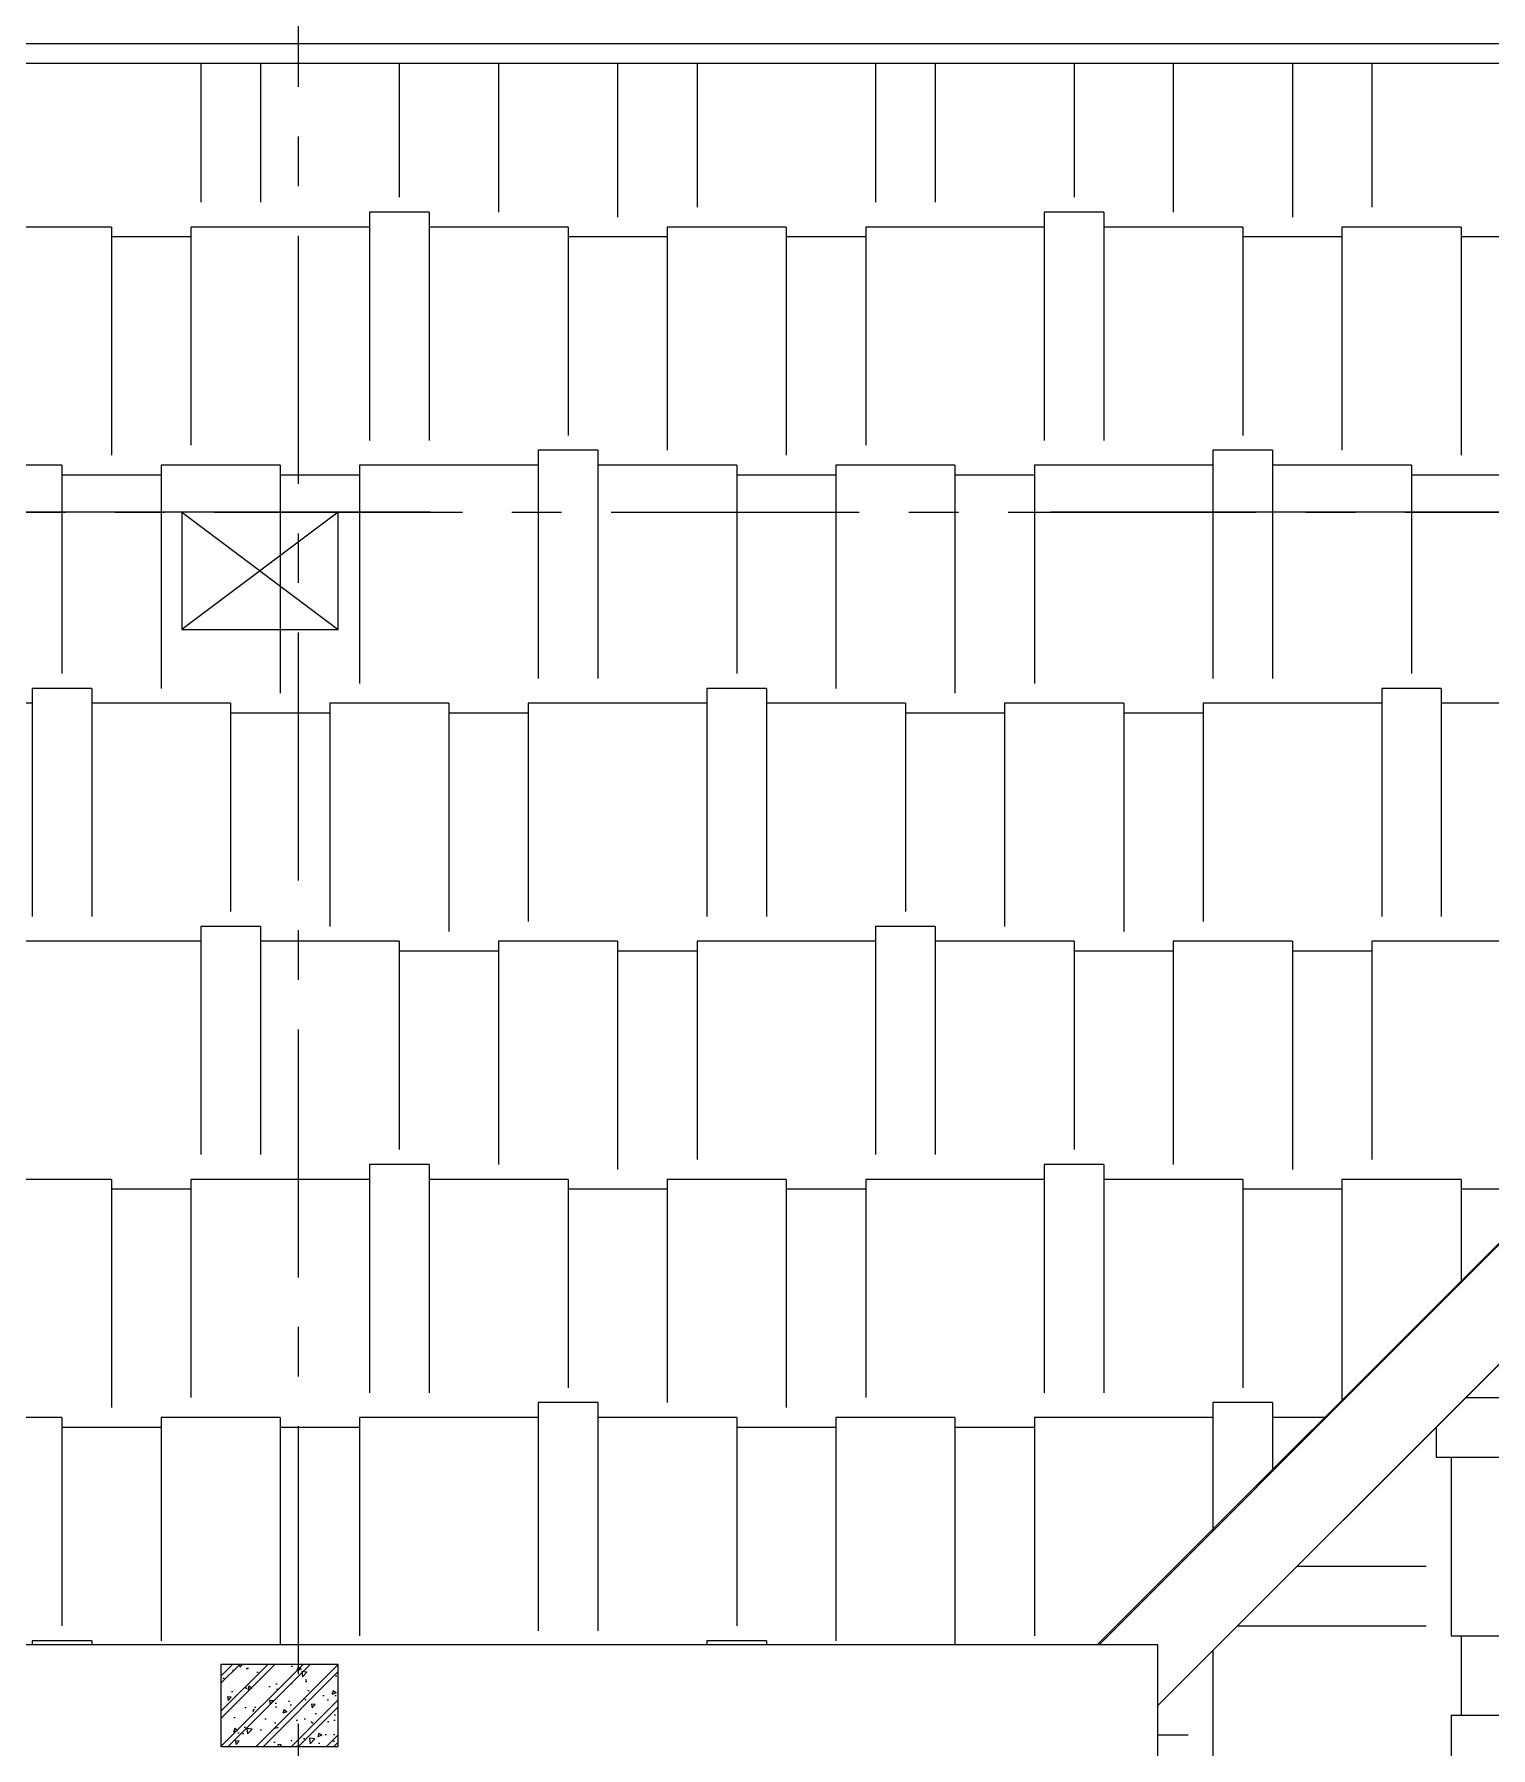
# Model space of a CAD drawing. Header units: millimetres. Extents: x -343543 to 400519, y -115663 to 104219.
# Drawn here: x 34224 to 37952, y -33763 to -29376 of the extents above; entities that cross this region are included whole.
import ezdxf
from ezdxf.xclip import XClip

# ---------------------------------------------------------------- set-up
doc = ezdxf.new("R2010")
doc.units = ezdxf.units.MM
doc.header["$XCLIPFRAME"] = 0
doc.linetypes.add('XREF MAT BANG TUONG XAY$0$01.Xref _MB T2-Mai$0$HIDDEN', pattern=[9.525, 6.35, -3.175])
doc.linetypes.add('XREF MAT BANG TUONG XAY$0$CENTER', pattern=[50.8, 31.75, -6.35, 6.35, -6.35])
doc.layers.get('0').update_dxf_attribs({"color": 231, "lineweight": 0})
for name, color, linetype, lineweight in [('A-SYMBOLS', 10, 'Continuous', 13), ('XREF MAT BANG TUONG XAY$0$01.Xref _MB T2-Mai$0$$0$A-FNSH', 8, 'Continuous', 9), ('XREF MAT BANG TUONG XAY$0$01.Xref _MB T2-Mai$0$$0$A-PATT', 8, 'Continuous', 9), ('XREF MAT BANG TUONG XAY$0$01.Xref _MB T2-Mai$0$A-HIDD', 8, 'XREF MAT BANG TUONG XAY$0$01.Xref _MB T2-Mai$0$HIDDEN', 9), ('XREF MAT BANG TUONG XAY$0$A-GRID', 8, 'XREF MAT BANG TUONG XAY$0$CENTER', 15), ('XREF MAT BANG TUONG XAY$0$xref_IKIGAI_Cot$0$A-FNSH', 8, 'Continuous', 9), ('XREF MAT BANG TUONG XAY$0$xref_IKIGAI_Cot$0$A-PATT', 8, 'Continuous', 5)]:
    doc.layers.add(name, color=color, linetype=linetype, lineweight=lineweight)

# ---------------------------------------------------------------- blocks, each defined once
blk = doc.blocks.new('XREF MAT BANG TUONG XAY$0$xref_IKIGAI_Cot')
at = {"layer": 'XREF MAT BANG TUONG XAY$0$xref_IKIGAI_Cot$0$A-PATT'}
h = blk.add_hatch(dxfattribs=at)
h.set_pattern_fill('BT-01', color=8, scale=15, angle=-179.9999, pattern_type=2)
h.set_pattern_definition([(230, (34921.63, -33540), (-107.59, 9.413), [11.25, -123.75]), (175, (34921.63, -33540), (20.813, -112.83), [9, -99]), (280.45, (34912.67, -33539.22), (-86.776, -103.416), [9.56, -105.17]), (226.184, (34921.63, -33570), (-160.086, 24.83), [16.875, -185.625]), (276.636, (34908.29, -33567.93), (-140.2, -146.12), [14.34, -157.757]), (171.184, (34921.63, -33570), (-140.2, -146.12), [13.5, -148.5]), (201, (34906.63, -33562.5), (-89.536, 60.393), [11.25, -123.75]), (146, (34906.63, -33562.5), (-36.497, -108.773), [9, -99]), (251.45, (34899.17, -33557.47), (-126.033, -48.38), [9.56, -105.17]), (217.5, (34921.63, -33540), (-1.824, -49.934), [0, -97.8, 0, -100.5, 0, -99.375]), (187.5, (34921.63, -33540), (-39.46, -59.162), [0, -57.3, 0, -95.55, 0, -37.875]), (147.5, (34955.08, -33540), (-80.0734, 3.383), [0, -37.5, 0, -117, 0, -155.25]), (137.5, (34970.08, -33540), (-87.478, -15.016), [0, -48.75, 0, -77.7, 0, -110.25]), (225, (34921.63, -33540), (45.078, -45.078), []), (225, (34921.63, -33558.375), (45.078, -45.078), [])])
h.paths.add_polyline_path([(35001.6, -33550), (34701.6, -33550), (34701.6, -33760), (35001.6, -33760)])
at = {"layer": 'XREF MAT BANG TUONG XAY$0$A-GRID', "color": 8, "ltscale": 20}
for points in [[(34900, -53895), (34900, -27075.6)], [(-2907.5, -30600), (42750, -30600)]]:
    blk.add_lwpolyline(points, dxfattribs=at)
at = {"layer": 'XREF MAT BANG TUONG XAY$0$xref_IKIGAI_Cot$0$A-FNSH', "color": 8}
for p, q in [((35001.6, -30600), (34601.6, -30900)), ((34601.6, -30600), (35001.6, -30900))]:
    blk.add_line(p, q, dxfattribs=at)
for points in [[(35001.6, -30600), (34601.6, -30600), (34601.6, -30900), (35001.6, -30900)], [(35001.6, -33550), (34701.6, -33550), (34701.6, -33760), (35001.6, -33760)]]:
    blk.add_lwpolyline(points, close=True, dxfattribs=at)
blk = doc.blocks.new('01.Xref _MB T1')
at = {"layer": 'XREF MAT BANG TUONG XAY$0$01.Xref _MB T2-Mai$0$$0$A-PATT'}
h = blk.add_hatch(dxfattribs=at)
h.set_pattern_fill('AR-RSHKE', color=8, scale=2, angle=180)
h.set_pattern_definition([(180, (-73097.26, 1e-05), (-1295.4, -609.6), [304.8, -254, 355.6, -152.4, 457.2, -203.2]), (180, (-73402.06, -25.4), (-1295.4, -609.6), [254, -965.2, 203.2, -304.8]), (180, (-74011.66, 38.1), (-1295.4, -609.6), [152.4, -1574.8]), (270, (-73097.26, 1e-05), (431.8, -609.6), [584.2, -1854.2]), (270, (-73402.06, 1e-05), (431.8, -609.6), [571.5, -1866.9]), (270, (-73656.06, 1e-05), (431.8, -609.6), [533.4, -1905]), (270, (-74011.66, 38.1), (431.8, -609.6), [584.2, -1854.2]), (270, (-74164.06, 38.1), (431.8, -609.6), [584.2, -1854.2]), (270, (-74621.26, 1e-05), (431.8, -609.6), [558.8, -1879.6])])
h.paths.add_polyline_path([(31400.01063, -29449.99497), (40994.44721, -29450.00066), (36949.99948, -33500), (31604.99923, -33500), (31604.99991, -30599.99901), (31400.00982, -30582.99993)])
h = blk.add_hatch(dxfattribs=at)
h.set_pattern_fill('AR-RSHKE', color=8, scale=2, angle=270)
h.set_pattern_definition([(270, (-73097.26, 1e-05), (609.6, -1295.4), [304.8, -254, 355.6, -152.4, 457.2, -203.2]), (270, (-73071.86, -304.8), (609.6, -1295.4), [254, -965.2, 203.2, -304.8]), (270, (-73135.36, -914.4), (609.6, -1295.4), [152.4, -1574.8]), (0, (-73097.26, 1e-05), (609.6, 431.8), [584.2, -1854.2]), (0, (-73097.26, -304.8), (609.6, 431.8), [571.5, -1866.9]), (0, (-73097.26, -558.8), (609.6, 431.8), [533.4, -1905]), (0, (-73135.36, -914.4), (609.6, 431.8), [584.2, -1854.2]), (0, (-73135.36, -1066.8), (609.6, 431.8), [584.2, -1854.2]), (0, (-73097.26, -1524), (609.6, 431.8), [558.8, -1879.6])])
h.paths.add_polyline_path([(37100.01098, -33655.55967), (41150.01064, -29605.56421), (41150.01064, -47994.42952), (37100.01098, -43944.43406)])
at = {"layer": 'XREF MAT BANG TUONG XAY$0$01.Xref _MB T2-Mai$0$$0$A-FNSH', "color": 8}
for p, q in [((36944.44746, -33499.9962), (40994.44721, -29450.00066)), ((37100.01098, -33655.55967), (41150.01064, -29605.56421))]:
    blk.add_line(p, q, dxfattribs=at)
for points in [[(31350.00982, -30582.9999), (31350.01066, -29399.99495), (41200.01064, -29400.00077), (41200.01063, -48199.99995), (31604.99206, -48199.99992)], [(31400.00982, -30582.99993), (31400.01063, -29449.99497), (41150.01064, -29450.00074), (41150.01063, -48149.99995), (31704.98925, -48149.99308)], [(31604.98415, -44099.99766), (37100.00313, -44099.99753), (37100.01098, -33499.9962), (31490.01171, -33499.9962)]]:
    blk.add_lwpolyline(points, dxfattribs=at)
for points in [[(31400.01063, -29449.99497), (40994.44721, -29450.00066), (36949.99948, -33500), (31604.99923, -33500), (31604.99991, -30599.99901), (31400.00982, -30582.99993)], [(37100.01098, -33655.55967), (41150.01064, -29605.56421), (41150.01064, -47994.42952), (37100.01098, -43944.43406)]]:
    blk.add_lwpolyline(points, close=True, dxfattribs=at)
at = {"layer": 'XREF MAT BANG TUONG XAY$0$01.Xref _MB T2-Mai$0$A-HIDD', "color": 8, "ltscale": 500}
blk.add_lwpolyline([(0.00011, -47000.00005), (39999.99073, -47000.00005), (39999.99073, -30600.00246), (0.00011, -30600.00246)], close=True, dxfattribs=at)
at = {"color": 8}
ref = blk.add_blockref('XREF MAT BANG TUONG XAY$0$xref_IKIGAI_Cot', (-0.00927, -0.00001), dxfattribs=at)
XClip(ref).set_block_clipping_path([(-5181.1494167775, -58156.1251844964), (44638.3275875031, -24933.2650512661)])

msp = doc.modelspace()

# ---------------------------------------------------------------- block references
at = {"layer": 'A-SYMBOLS'}
msp.add_blockref('01.Xref _MB T1', (0, 0), dxfattribs=at)

doc.saveas('drawing.dxf')
